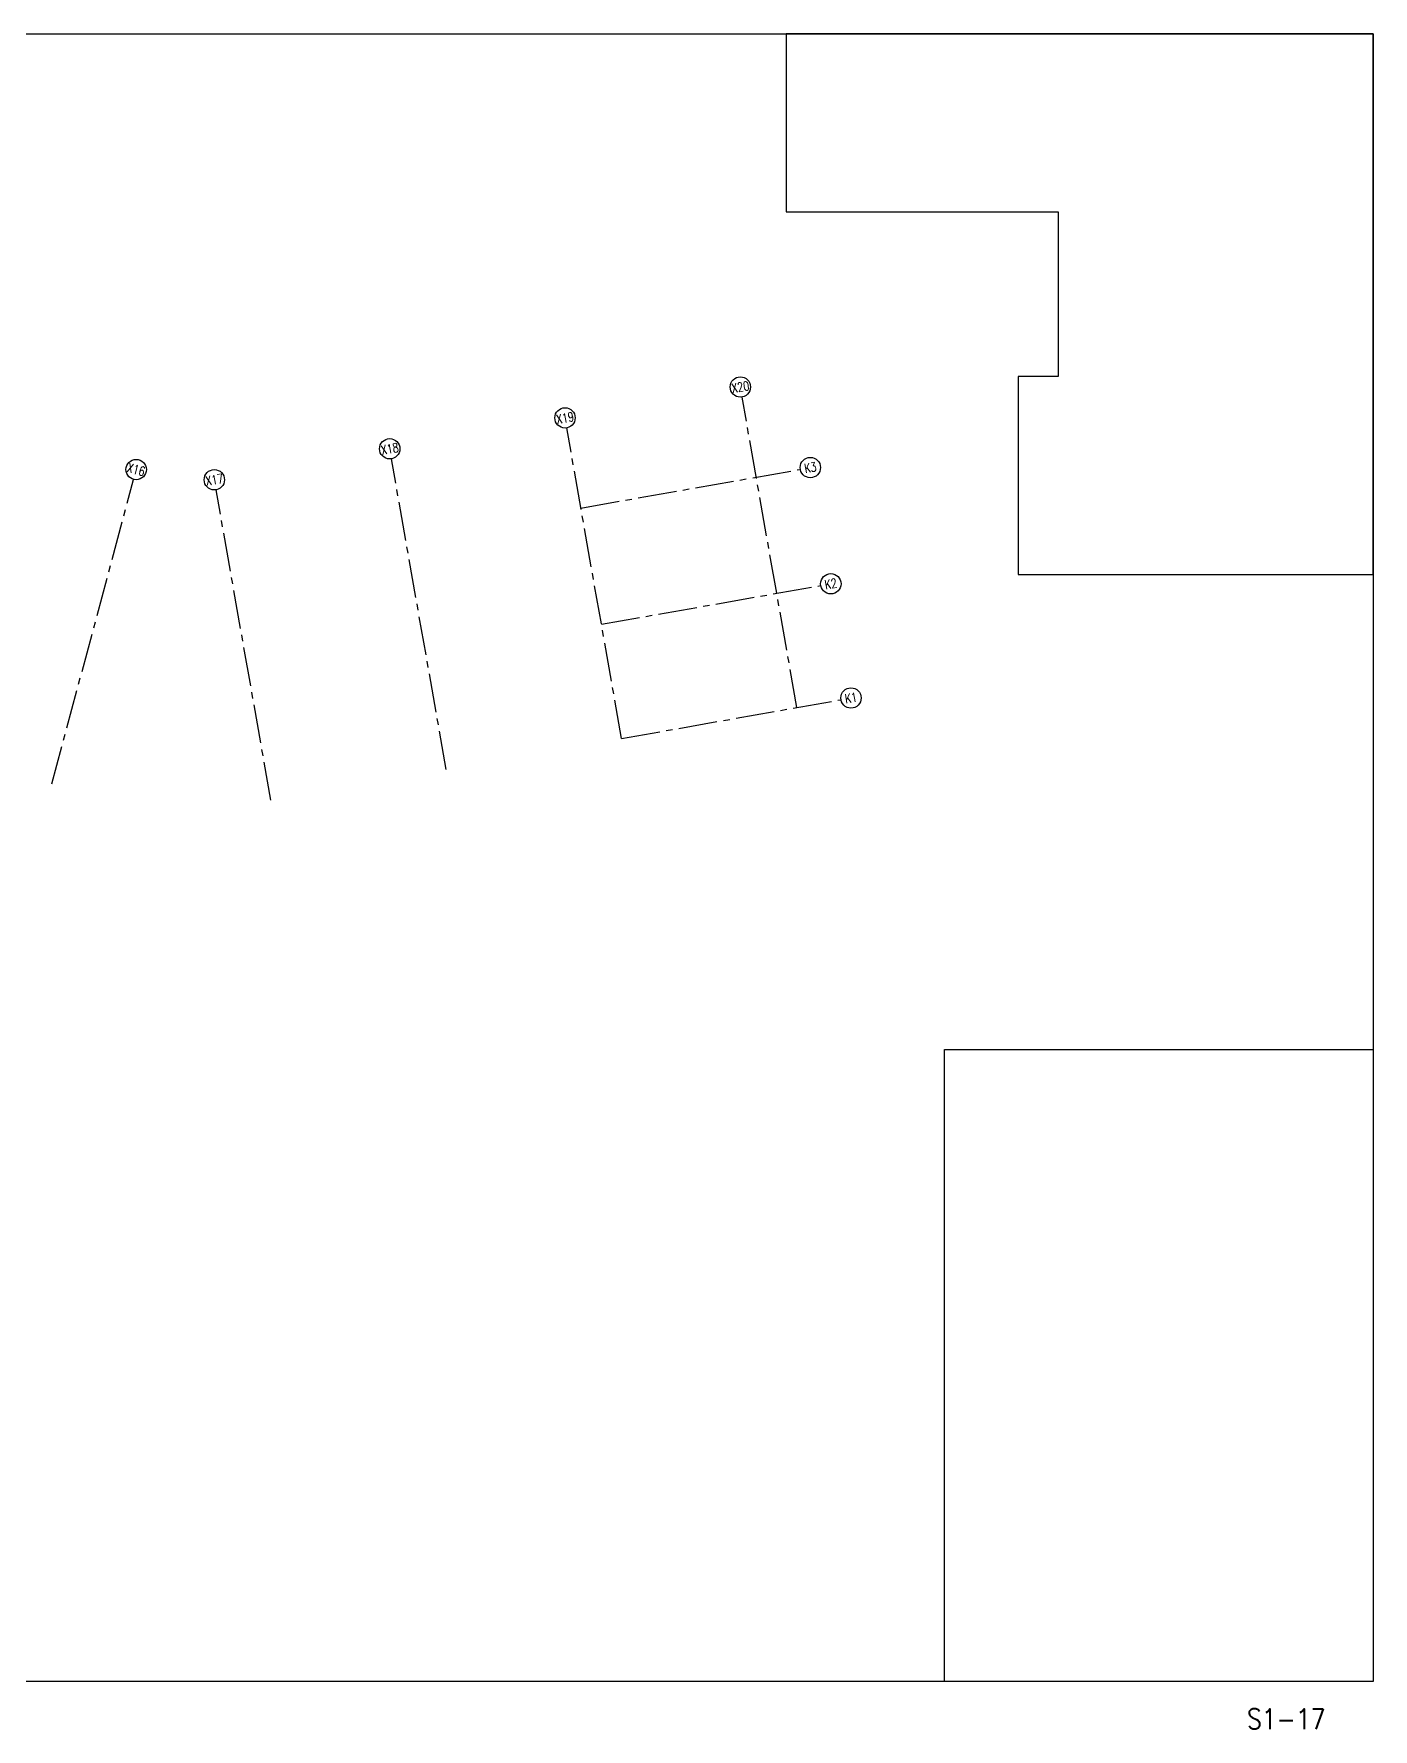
# Model space of a CAD drawing. Header units: centimetres. Extents: x -47768 to 194820, y -149527 to 141949.
# Drawn here: x 70345 to 76927, y -96280 to -87947 of the extents above; entities that cross this region are included whole.
import ezdxf
from ezdxf.enums import TextEntityAlignment as Align

# ---------------------------------------------------------------- set-up
doc = ezdxf.new("R2010")
doc.units = ezdxf.units.CM
doc.linetypes.add('CENTER2', pattern=[28.575, 19.05, -3.175, 3.175, -3.175])
doc.layers.get('0').update_dxf_attribs({"color": 8})
doc.layers.add('0S-GRID', color=8, linetype='Continuous')
doc.layers.add('0S-繪圖區', color=171, linetype='Continuous', plot=False)
doc.layers.add('1S-TEXT2', color=2, linetype='Continuous', plot=False)
doc.styles.add('CHINA', font='romans.shx', dxfattribs={"width": 0.85, "bigfont": 'chineset.shx'})
doc.styles.add('ROMAND', font='romand')

# ---------------------------------------------------------------- blocks, each defined once
blk = doc.blocks.new('XLINE')
blk.add_circle((0, 0), 50)
at = {"style": 'ROMAND', "width": 0.74997, "flags": 8}
blk.add_attdef('X-LINE', text='', height=50, dxfattribs=at).set_placement((0, 0), align=Align.MIDDLE)
blk = doc.blocks.new('柱位編號')
at = {"color": 0, "linetype": 'CENTER2', "ltscale": 10}
for p, q in [((144376.3, 35771.3), (144107.1, 37297.7)), ((143514.6, 35619.3), (143245.4, 37145.8)), ((142652.9, 35467.4), (142383.7, 36993.9)), ((143314.9, 36751.9), (144393.3, 36942)), ((140714.9, 35395.6), (141116.1, 36892.8)), ((141791.2, 35315.5), (141522, 36841.9)), ((143415.6, 36180.7), (144494, 36370.8)), ((143514.6, 35619.3), (144593, 35809.5))]:
    blk.add_line(p, q, dxfattribs=at)
at = {"color": 0}
ref = blk.add_blockref('XLINE', (144098.5, 37347), dxfattribs=dict(at, rotation=9.999999999999945))
ref.add_attrib('X-LINE', 'X20', dxfattribs={"height": 45, "rotation": 10, "style": 'ROMAND', "width": 0.74997}).set_placement((144098.5, 37347), align=Align.MIDDLE)
ref = blk.add_blockref('XLINE', (143236.8, 37195), dxfattribs=dict(at, rotation=9.999999999999945))
ref.add_attrib('X-LINE', 'X19', dxfattribs={"height": 45, "rotation": 10, "style": 'ROMAND', "width": 0.74997}).set_placement((143236.8, 37195), align=Align.MIDDLE)
ref = blk.add_blockref('XLINE', (142375.1, 37043.1), dxfattribs=dict(at, rotation=9.999999999999945))
ref.add_attrib('X-LINE', 'X18', dxfattribs={"height": 45, "rotation": 10, "style": 'ROMAND', "width": 0.74997}).set_placement((142375.1, 37043.1), align=Align.MIDDLE)
ref = blk.add_blockref('XLINE', (141129, 36941.1), dxfattribs=dict(at, rotation=344.9999999999999))
ref.add_attrib('X-LINE', 'X16', dxfattribs={"height": 45, "rotation": 345, "style": 'ROMAND', "width": 0.74997}).set_placement((141129, 36941.1), align=Align.MIDDLE)
ref = blk.add_blockref('XLINE', (144442.5, 36950.7), dxfattribs=dict(at, rotation=9.999999999997593))
ref.add_attrib('X-LINE', 'K3', dxfattribs={"height": 45, "rotation": 10, "style": 'ROMAND', "width": 0.74997}).set_placement((144442.5, 36950.7), align=Align.MIDDLE)
ref = blk.add_blockref('XLINE', (141513.3, 36891.1), dxfattribs=dict(at, rotation=9.999999999999945))
ref.add_attrib('X-LINE', 'X17', dxfattribs={"height": 45, "rotation": 10, "style": 'ROMAND', "width": 0.74997}).set_placement((141513.3, 36891.1), align=Align.MIDDLE)
ref = blk.add_blockref('XLINE', (144543.2, 36379.5), dxfattribs=dict(at, rotation=9.999999999997593))
ref.add_attrib('X-LINE', 'K2', dxfattribs={"height": 45, "rotation": 10, "style": 'ROMAND', "width": 0.74997}).set_placement((144543.2, 36379.5), align=Align.MIDDLE)
ref = blk.add_blockref('XLINE', (144642.2, 35818.2), dxfattribs=dict(at, rotation=9.999999999997593))
ref.add_attrib('X-LINE', 'K1', dxfattribs={"height": 45, "rotation": 10, "style": 'ROMAND', "width": 0.74997}).set_placement((144642.2, 35818.2), align=Align.MIDDLE)
blk = doc.blocks.new('*U158')
at = {"color": 0, "ltscale": 100}
for points in [[(-36.3, 27), (36.3, 27), (36.3, -27), (-36.3, -27)], [(22.253, -6.279), (36.3, -6.279), (36.3, -27), (22.253, -27)]]:
    blk.add_lwpolyline(points, close=True, dxfattribs=at)
blk.add_lwpolyline([(36.3, 27), (17.074, 27), (17.074, 21.168), (25.98, 21.168), (25.98, 15.768), (24.673, 15.768), (24.673, 9.288), (36.3, 9.288), (36.3, 27)], dxfattribs=at)

msp = doc.modelspace()

# ---------------------------------------------------------------- block references
at = {"layer": '0S-GRID'}
msp.add_blockref('柱位編號', (-70281.738, -127029.9121), dxfattribs=at)
at = {"layer": '0S-繪圖區', "color": 11, "ltscale": 100, "xscale": 150, "yscale": 150, "zscale": 150}
msp.add_blockref('*U158', (71481.5299, -91997.3003), dxfattribs=at)

# ---------------------------------------------------------------- texts
at = {"layer": '1S-TEXT2', "color": 11, "style": 'CHINA', "width": 0.85}
msp.add_text('S1-17', height=100, dxfattribs=at).set_placement((76306.63, -96280.459))

doc.saveas('drawing.dxf')
